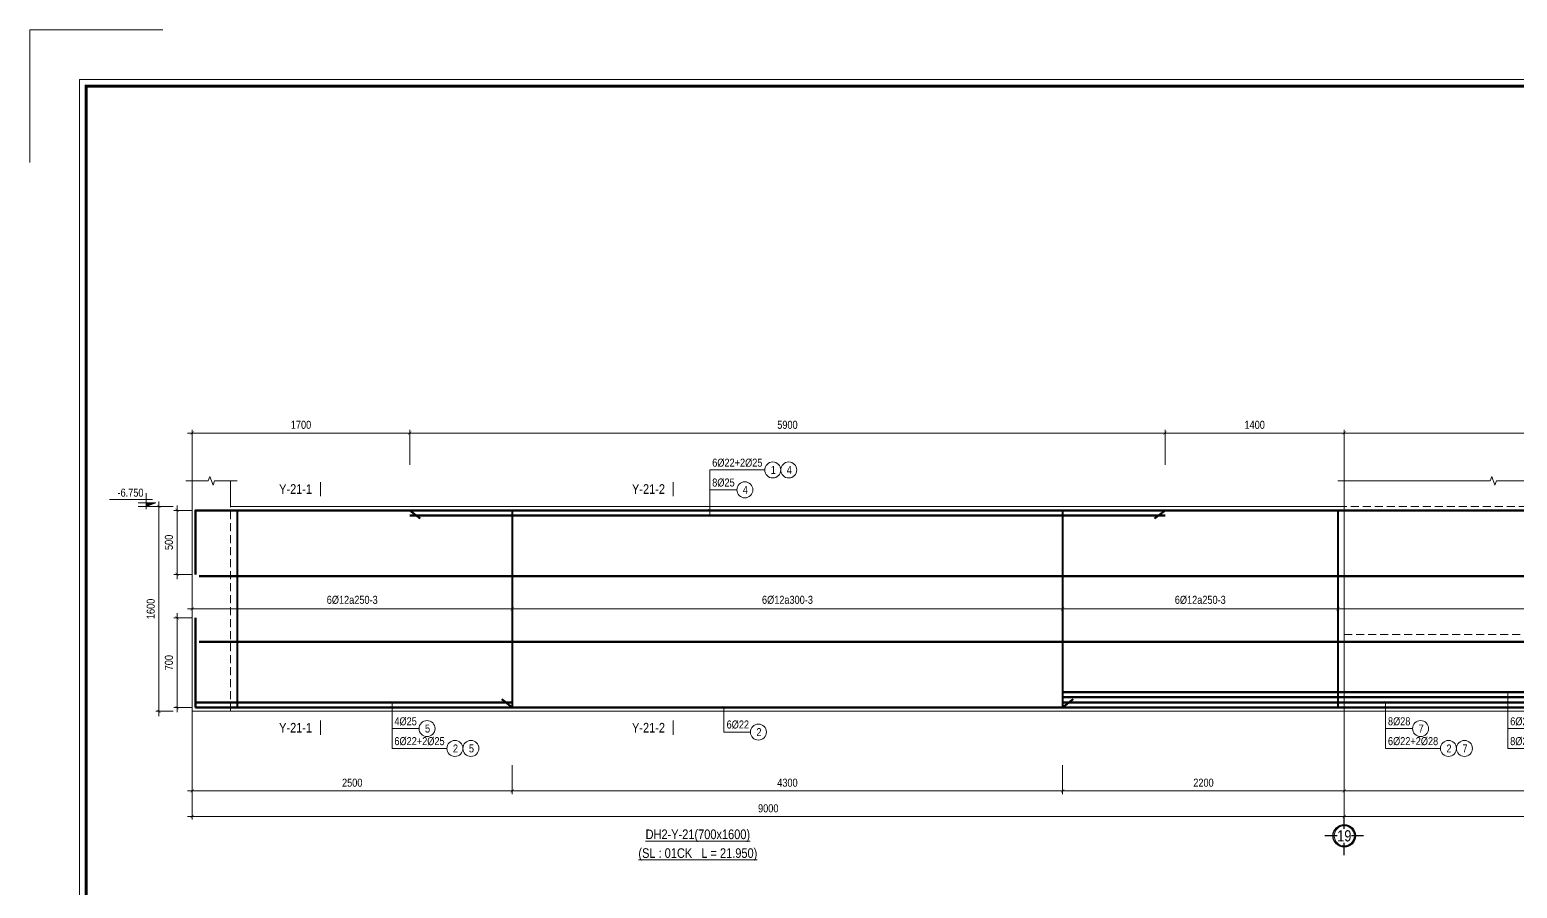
# Model space of a CAD drawing. Header units: millimetres. Extents: x 3014920 to 3563667, y -1638653 to -1356471.
# Drawn here: x 3258429 to 3270049, y -1612382 to -1605675 of the extents above; entities that cross this region are included whole.
import ezdxf
from ezdxf.enums import TextEntityAlignment as Align
from ezdxf.xclip import XClip

# ---------------------------------------------------------------- set-up
doc = ezdxf.new("R2010")
doc.units = ezdxf.units.MM
doc.header["$MEASUREMENT"] = 0
doc.header["$XCLIPFRAME"] = 0
doc.header["$PDMODE"] = 2
for name, pattern in [('6 TANG DIEN HINH 14-15$0$ACAD_ISO10W100', [18, 12, -3, 0, -3]), ('ACAD_ISO04W100', [30, 24, -3, 0, -3]), ('HIDDEN', [0.375, 0.25, -0.125])]:
    doc.linetypes.add(name, pattern=pattern)
doc.layers.get('0').update_dxf_attribs({"lineweight": 9})
doc.layers.get('Defpoints').update_dxf_attribs({"color": 10, "lineweight": 0})
for name, color, linetype, lineweight in [('2', 2, 'Continuous', 20), ('CDAI', 21, 'Continuous', 40), ('CTHEP', 50, 'Continuous', 50), ('DBAO', 90, 'Continuous', 13), ('DGIONG', 130, 'Continuous', 13), ('HATCH', 154, 'Continuous', 9), ('KTH', 154, 'Continuous', 9), ('Net khuat', 8, 'HIDDEN', 13), ('TEXT', 7, 'Continuous', 15), ('TRUC', 251, 'ACAD_ISO04W100', 9)]:
    doc.layers.add(name, color=color, linetype=linetype, lineweight=lineweight)
doc.layers.add('8', color=8, linetype='Continuous')
doc.styles.add('HELVECONDENSE', font='VHELVCN_0.TTF')
doc.styles.add('Star-HelCon', font='VHELVCN_0.TTF')
doc.styles.add('TTP-HelCon', font='VHELVCN_0.TTF')
doc.styles.add('VNI-HELVE-CONDENSE', font='VHELVCN_0.TTF')
doc.dimstyles.new('kc-25', dxfattribs={"dimtxt": 62.5, "dimasz": 20, "dimexe": 20, "dimexo": 50, "dimgap": 25, "dimtad": 3, "dimdec": 0, "dimzin": 0, "dimdsep": 46, "dimtxsty": 'VNI-HELVE-CONDENSE', "dimblk": 'DIM', "dimcen": 2.5, "dimclrd": 256, "dimclre": 154, "dimclrt": 7, "dimaunit": 1, "dimadec": 0, "dimazin": 0, "dimtfac": 1, "dimtdec": 0, "dimtix": 1, "dimtmove": 0, "dimatfit": 3, "dimldrblk": 'DOT', "dimfxl": 1, "dimtolj": 1, "dimtzin": 0, "dimarcsym": 0})
doc.dimstyles.new('TTP-25', dxfattribs={"dimscale": 25, "dimtxt": 2.5, "dimasz": 1, "dimexe": 1, "dimexo": 1, "dimgap": 0.09, "dimtad": 0, "dimdec": 4, "dimrnd": 1, "dimzin": 9, "dimdsep": 46, "dimtxsty": 'TTP-HelCon', "dimblk": 'ARCHTICK', "dimcen": 0.09, "dimdle": 1.5, "dimclrd": 256, "dimclre": 256, "dimclrt": 7, "dimadec": 0, "dimazin": 0, "dimtfac": 1, "dimtdec": 4, "dimtmove": 0, "dimatfit": 3, "dimldrblk": 'ARCHTICK', "dimfxl": 1, "dimtvp": 1, "dimtolj": 1, "dimtzin": 0, "dimarcsym": 0})

# ---------------------------------------------------------------- blocks, each defined once
blk = doc.blocks.new('_ArchTick')
at = {"color": 0, "linetype": 'ByBlock', "const_width": 0.15}
blk.add_lwpolyline([(-0.5, -0.5), (0.5, 0.5)], dxfattribs=at)
blk = doc.blocks.new('*D1676')
at = {"layer": 'Defpoints', "color": 0, "transparency": 16777216}
for p in [(0, -1996), (9000, -1996), (0, -2421)]:
    blk.add_point(p, dxfattribs=at)
at = {"layer": 'KTH', "lineweight": -2, "transparency": 16777216}
for p, q in [((0, -2021), (0, -2446)), ((9000, -2021), (9000, -2446)), ((9037, -2421), (-38, -2421))]:
    blk.add_line(p, q, dxfattribs=at)
at = {"layer": 'KTH', "lineweight": -2, "transparency": 16777216, "xscale": 25, "yscale": 25, "zscale": 25, "rotation": 180}
blk.add_blockref('_ArchTick', (0, -2421), dxfattribs=at)
at = {"layer": 'KTH', "lineweight": -2, "transparency": 16777216, "xscale": 25, "yscale": 25, "zscale": 25}
blk.add_blockref('_ArchTick', (9000, -2421), dxfattribs=at)
at = {"layer": 'KTH', "color": 7, "transparency": 16777216, "insert": (4500, -2358), "char_height": 62.5, "attachment_point": 5, "style": 'TTP-HelCon'}
blk.add_mtext('\\A1;9000', dxfattribs=at)
blk = doc.blocks.new('*D1677')
at = {"layer": 'Defpoints', "color": 0, "transparency": 16777216}
for p in [(1700, 574), (1700, 300), (7600, 300)]:
    blk.add_point(p, dxfattribs=at)
at = {"layer": 'KTH', "lineweight": -2, "transparency": 16777216}
for p, q in [((1700, 325), (1700, 599)), ((7600, 325), (7600, 599)), ((7637, 574), (1662, 574))]:
    blk.add_line(p, q, dxfattribs=at)
at = {"layer": 'KTH', "lineweight": -2, "transparency": 16777216, "xscale": 25, "yscale": 25, "zscale": 25, "rotation": 180}
blk.add_blockref('_ArchTick', (1700, 574), dxfattribs=at)
at = {"layer": 'KTH', "lineweight": -2, "transparency": 16777216, "xscale": 25, "yscale": 25, "zscale": 25}
blk.add_blockref('_ArchTick', (7600, 574), dxfattribs=at)
at = {"layer": 'KTH', "color": 7, "transparency": 16777216, "insert": (4650, 638), "char_height": 62.5, "attachment_point": 5, "style": 'TTP-HelCon'}
blk.add_mtext('\\A1;5900', dxfattribs=at)
blk = doc.blocks.new('*D1678')
at = {"layer": 'Defpoints', "color": 0, "transparency": 16777216}
for p in [(0, 574), (0, 300), (1700, 300)]:
    blk.add_point(p, dxfattribs=at)
at = {"layer": 'KTH', "lineweight": -2, "transparency": 16777216}
for p, q in [((0, 325), (0, 599)), ((1700, 325), (1700, 599)), ((1737, 574), (-38, 574))]:
    blk.add_line(p, q, dxfattribs=at)
at = {"layer": 'KTH', "lineweight": -2, "transparency": 16777216, "xscale": 25, "yscale": 25, "zscale": 25, "rotation": 180}
blk.add_blockref('_ArchTick', (0, 574), dxfattribs=at)
at = {"layer": 'KTH', "lineweight": -2, "transparency": 16777216, "xscale": 25, "yscale": 25, "zscale": 25}
blk.add_blockref('_ArchTick', (1700, 574), dxfattribs=at)
at = {"layer": 'KTH', "color": 7, "transparency": 16777216, "insert": (850, 638), "char_height": 62.5, "attachment_point": 5, "style": 'TTP-HelCon'}
blk.add_mtext('\\A1;1700', dxfattribs=at)
blk = doc.blocks.new('*D1679')
at = {"layer": 'Defpoints', "color": 0, "transparency": 16777216}
for p in [(0, -1996), (2500, -1996), (2500, -2221)]:
    blk.add_point(p, dxfattribs=at)
at = {"layer": 'KTH', "lineweight": -2, "transparency": 16777216}
for p, q in [((0, -2021), (0, -2246)), ((2500, -2021), (2500, -2246)), ((-38, -2221), (2537, -2221))]:
    blk.add_line(p, q, dxfattribs=at)
at = {"layer": 'KTH', "lineweight": -2, "transparency": 16777216, "xscale": 25, "yscale": 25, "zscale": 25, "rotation": 180}
blk.add_blockref('_ArchTick', (0, -2221), dxfattribs=at)
at = {"layer": 'KTH', "lineweight": -2, "transparency": 16777216, "xscale": 25, "yscale": 25, "zscale": 25}
blk.add_blockref('_ArchTick', (2500, -2221), dxfattribs=at)
at = {"layer": 'KTH', "color": 7, "transparency": 16777216, "insert": (1250, -2158), "char_height": 62.5, "attachment_point": 5, "style": 'TTP-HelCon'}
blk.add_mtext('\\A1;2500', dxfattribs=at)
blk = doc.blocks.new('*D1680')
at = {"layer": 'Defpoints', "color": 0, "transparency": 16777216}
for p in [(2500, -1996), (6800, -1996), (6800, -2221)]:
    blk.add_point(p, dxfattribs=at)
at = {"layer": 'KTH', "lineweight": -2, "transparency": 16777216}
for p, q in [((2500, -2021), (2500, -2246)), ((6800, -2021), (6800, -2246)), ((2462, -2221), (6837, -2221))]:
    blk.add_line(p, q, dxfattribs=at)
at = {"layer": 'KTH', "lineweight": -2, "transparency": 16777216, "xscale": 25, "yscale": 25, "zscale": 25, "rotation": 180}
blk.add_blockref('_ArchTick', (2500, -2221), dxfattribs=at)
at = {"layer": 'KTH', "lineweight": -2, "transparency": 16777216, "xscale": 25, "yscale": 25, "zscale": 25}
blk.add_blockref('_ArchTick', (6800, -2221), dxfattribs=at)
at = {"layer": 'KTH', "color": 7, "transparency": 16777216, "insert": (4650, -2158), "char_height": 62.5, "attachment_point": 5, "style": 'TTP-HelCon'}
blk.add_mtext('\\A1;4300', dxfattribs=at)
blk = doc.blocks.new('*D1681')
at = {"layer": 'Defpoints', "color": 0, "transparency": 16777216}
for p in [(0, -603), (2500, -603), (2500, -800)]:
    blk.add_point(p, dxfattribs=at)
at = {"layer": 'KTH', "lineweight": -2, "transparency": 16777216}
for p, q in [((0, -628), (0, -825)), ((2500, -628), (2500, -825)), ((-37, -800), (2537, -800))]:
    blk.add_line(p, q, dxfattribs=at)
at = {"layer": 'KTH', "lineweight": -2, "transparency": 16777216, "xscale": 25, "yscale": 25, "zscale": 25, "rotation": 180}
blk.add_blockref('_ArchTick', (0, -800), dxfattribs=at)
at = {"layer": 'KTH', "lineweight": -2, "transparency": 16777216, "xscale": 25, "yscale": 25, "zscale": 25}
blk.add_blockref('_ArchTick', (2500, -800), dxfattribs=at)
at = {"layer": 'KTH', "color": 7, "transparency": 16777216, "insert": (1250, -730), "char_height": 62.5, "attachment_point": 5, "style": 'TTP-HelCon'}
blk.add_mtext('\\A1;6Þ12a250-3', dxfattribs=at)
blk = doc.blocks.new('*D1682')
at = {"layer": 'Defpoints', "color": 0, "transparency": 16777216}
for p in [(2500, -603), (6800, -603), (6800, -800)]:
    blk.add_point(p, dxfattribs=at)
at = {"layer": 'KTH', "lineweight": -2, "transparency": 16777216}
for p, q in [((2500, -628), (2500, -825)), ((6800, -628), (6800, -825)), ((2462, -800), (6837, -800))]:
    blk.add_line(p, q, dxfattribs=at)
at = {"layer": 'KTH', "lineweight": -2, "transparency": 16777216, "xscale": 25, "yscale": 25, "zscale": 25, "rotation": 180}
blk.add_blockref('_ArchTick', (2500, -800), dxfattribs=at)
at = {"layer": 'KTH', "lineweight": -2, "transparency": 16777216, "xscale": 25, "yscale": 25, "zscale": 25}
blk.add_blockref('_ArchTick', (6800, -800), dxfattribs=at)
at = {"layer": 'KTH', "color": 7, "transparency": 16777216, "insert": (4650, -730), "char_height": 62.5, "attachment_point": 5, "style": 'TTP-HelCon'}
blk.add_mtext('\\A1;6Þ12a300-3', dxfattribs=at)
blk = doc.blocks.new('dau truc')
blk.add_circle((0, 0), 180)
at = {"layer": '8'}
for p, q in [((0, 127), (0, 345)), ((-127, 0), (-345, 0)), ((0, -345), (0, -127)), ((345, 0), (127, 0))]:
    blk.add_line(p, q, dxfattribs=at)
blk.add_circle((0, 0), 200, dxfattribs=at)
at = {"layer": 'TEXT', "style": 'HELVECONDENSE'}
blk.add_attdef('A', text='', height=233, dxfattribs=at).set_placement((0, 0), align=Align.MIDDLE)
blk = doc.blocks.new('DIM')
h = blk.add_hatch(color=1)
h.paths.add_polyline_path([(0.49, 0.29, 1), (0.29, 0.49), (-0.19, 0), (0.19, 0)])
h.paths.add_polyline_path([(0.19, 0), (-0.19, 0), (-0.49, -0.29, 1), (-0.29, -0.49)])
at = {"color": 9}
for p, q in [((-0.19, 0), (-1.5, 0)), ((0.19, 0), (1.5, 0))]:
    blk.add_line(p, q, dxfattribs=at)
at = {"color": 1}
for p, q in [((-0.49, -0.29), (0.29, 0.49)), ((-0.29, -0.49), (0.49, 0.29)), ((-0.19, 0), (0.19, 0))]:
    blk.add_line(p, q, dxfattribs=at)
blk.add_arc((-0.39, -0.39), 0.138, 135, 315, dxfattribs=at)
blk = doc.blocks.new('*D1684')
at = {"layer": 'Defpoints', "color": 0, "transparency": 16777216}
for p in [(-124, 0), (-260, -1600), (-124, -1600)]:
    blk.add_point(p, dxfattribs=at)
at = {"layer": 'KTH', "lineweight": -2, "transparency": 16777216}
for p, q in [((-149, 0), (-285, 0)), ((-260, 38), (-260, -1637)), ((-149, -1600), (-285, -1600))]:
    blk.add_line(p, q, dxfattribs=at)
at = {"layer": 'KTH', "lineweight": -2, "transparency": 16777216, "xscale": 25, "yscale": 25, "zscale": 25}
for p, rotation in [((-260, 0), 90), ((-260, -1600), 270)]:
    blk.add_blockref('_ArchTick', p, dxfattribs=dict(at, rotation=rotation))
at = {"layer": 'KTH', "color": 7, "transparency": 16777216, "insert": (-324, -800), "char_height": 62.5, "attachment_point": 5, "rotation": 90, "style": 'TTP-HelCon'}
blk.add_mtext('\\A1;1600', dxfattribs=at)
blk = doc.blocks.new('CODE')
at = {"layer": 'DBAO'}
for p, q in [((-63, 0), (-138, 30)), ((-138, 30), (0, 30)), ((-138, 0), (0, 0)), ((-113, 55), (224, 55)), ((-63, -20), (-63, 105))]:
    blk.add_line(p, q, dxfattribs=at)
at = {"layer": 'HATCH', "color": 1}
blk.add_solid([(-63, 0), (-138, 30), (-63, 30)], dxfattribs=at)
blk = doc.blocks.new('*D1685')
at = {"layer": 'Defpoints', "color": 0, "transparency": 16777216}
for p in [(6800, -603), (8950, -603), (6800, -800)]:
    blk.add_point(p, dxfattribs=at)
at = {"layer": 'KTH', "lineweight": -2, "transparency": 16777216}
for p, q in [((6800, -628), (6800, -825)), ((8950, -628), (8950, -825)), ((8987, -800), (6762, -800))]:
    blk.add_line(p, q, dxfattribs=at)
at = {"layer": 'KTH', "lineweight": -2, "transparency": 16777216, "xscale": 25, "yscale": 25, "zscale": 25, "rotation": 180}
blk.add_blockref('_ArchTick', (6800, -800), dxfattribs=at)
at = {"layer": 'KTH', "lineweight": -2, "transparency": 16777216, "xscale": 25, "yscale": 25, "zscale": 25}
blk.add_blockref('_ArchTick', (8950, -800), dxfattribs=at)
at = {"layer": 'KTH', "color": 7, "transparency": 16777216, "insert": (7875, -730), "char_height": 62.5, "attachment_point": 5, "style": 'TTP-HelCon'}
blk.add_mtext('\\A1;6Þ12a250-3', dxfattribs=at)
blk = doc.blocks.new('*D1686')
at = {"layer": 'Defpoints', "color": 0, "transparency": 16777216}
for p in [(9000, 574), (7600, 300), (9000, 300)]:
    blk.add_point(p, dxfattribs=at)
at = {"layer": 'KTH', "lineweight": -2, "transparency": 16777216}
for p, q in [((7600, 325), (7600, 599)), ((9000, 325), (9000, 599)), ((7562, 574), (9037, 574))]:
    blk.add_line(p, q, dxfattribs=at)
at = {"layer": 'KTH', "lineweight": -2, "transparency": 16777216, "xscale": 25, "yscale": 25, "zscale": 25, "rotation": 180}
blk.add_blockref('_ArchTick', (7600, 574), dxfattribs=at)
at = {"layer": 'KTH', "lineweight": -2, "transparency": 16777216, "xscale": 25, "yscale": 25, "zscale": 25}
blk.add_blockref('_ArchTick', (9000, 574), dxfattribs=at)
at = {"layer": 'KTH', "color": 7, "transparency": 16777216, "insert": (8300, 638), "char_height": 62.5, "attachment_point": 5, "style": 'TTP-HelCon'}
blk.add_mtext('\\A1;1400', dxfattribs=at)
blk = doc.blocks.new('*D1687')
at = {"layer": 'Defpoints', "color": 0, "transparency": 16777216}
for p in [(13150, 574), (9000, 300), (13150, 300)]:
    blk.add_point(p, dxfattribs=at)
at = {"layer": 'KTH', "lineweight": -2, "transparency": 16777216}
for p, q in [((9000, 325), (9000, 599)), ((13150, 325), (13150, 599)), ((8962, 574), (13187, 574))]:
    blk.add_line(p, q, dxfattribs=at)
at = {"layer": 'KTH', "lineweight": -2, "transparency": 16777216, "xscale": 25, "yscale": 25, "zscale": 25, "rotation": 180}
blk.add_blockref('_ArchTick', (9000, 574), dxfattribs=at)
at = {"layer": 'KTH', "lineweight": -2, "transparency": 16777216, "xscale": 25, "yscale": 25, "zscale": 25}
blk.add_blockref('_ArchTick', (13150, 574), dxfattribs=at)
at = {"layer": 'KTH', "color": 7, "transparency": 16777216, "insert": (11075, 638), "char_height": 62.5, "attachment_point": 5, "style": 'TTP-HelCon'}
blk.add_mtext('\\A1;4150', dxfattribs=at)
blk = doc.blocks.new('*D1691')
at = {"layer": 'Defpoints', "color": 0, "transparency": 16777216}
for p in [(6800, -1996), (9000, -1996), (6800, -2221)]:
    blk.add_point(p, dxfattribs=at)
at = {"layer": 'KTH', "lineweight": -2, "transparency": 16777216}
for p, q in [((6800, -2021), (6800, -2246)), ((9000, -2021), (9000, -2246)), ((9037, -2221), (6762, -2221))]:
    blk.add_line(p, q, dxfattribs=at)
at = {"layer": 'KTH', "lineweight": -2, "transparency": 16777216, "xscale": 25, "yscale": 25, "zscale": 25, "rotation": 180}
blk.add_blockref('_ArchTick', (6800, -2221), dxfattribs=at)
at = {"layer": 'KTH', "lineweight": -2, "transparency": 16777216, "xscale": 25, "yscale": 25, "zscale": 25}
blk.add_blockref('_ArchTick', (9000, -2221), dxfattribs=at)
at = {"layer": 'KTH', "color": 7, "transparency": 16777216, "insert": (7900, -2158), "char_height": 62.5, "attachment_point": 5, "style": 'TTP-HelCon'}
blk.add_mtext('\\A1;2200', dxfattribs=at)
blk = doc.blocks.new('*D1692')
at = {"layer": 'Defpoints', "color": 0, "transparency": 16777216}
for p in [(9000, -1996), (14100, -1996), (14100, -2221)]:
    blk.add_point(p, dxfattribs=at)
at = {"layer": 'KTH', "lineweight": -2, "transparency": 16777216}
for p, q in [((9000, -2021), (9000, -2246)), ((14100, -2021), (14100, -2246)), ((8962, -2221), (14137, -2221))]:
    blk.add_line(p, q, dxfattribs=at)
at = {"layer": 'KTH', "lineweight": -2, "transparency": 16777216, "xscale": 25, "yscale": 25, "zscale": 25, "rotation": 180}
blk.add_blockref('_ArchTick', (9000, -2221), dxfattribs=at)
at = {"layer": 'KTH', "lineweight": -2, "transparency": 16777216, "xscale": 25, "yscale": 25, "zscale": 25}
blk.add_blockref('_ArchTick', (14100, -2221), dxfattribs=at)
at = {"layer": 'KTH', "color": 7, "transparency": 16777216, "insert": (11550, -2158), "char_height": 62.5, "attachment_point": 5, "style": 'TTP-HelCon'}
blk.add_mtext('\\A1;5100', dxfattribs=at)
blk = doc.blocks.new('*D1694')
at = {"layer": 'Defpoints', "color": 0, "transparency": 16777216}
for p in [(9000, -1996), (21250, -1996), (21250, -2421)]:
    blk.add_point(p, dxfattribs=at)
at = {"layer": 'KTH', "lineweight": -2, "transparency": 16777216}
for p, q in [((9000, -2021), (9000, -2446)), ((21250, -2021), (21250, -2446)), ((8962, -2421), (21287, -2421))]:
    blk.add_line(p, q, dxfattribs=at)
at = {"layer": 'KTH', "lineweight": -2, "transparency": 16777216, "xscale": 25, "yscale": 25, "zscale": 25, "rotation": 180}
blk.add_blockref('_ArchTick', (9000, -2421), dxfattribs=at)
at = {"layer": 'KTH', "lineweight": -2, "transparency": 16777216, "xscale": 25, "yscale": 25, "zscale": 25}
blk.add_blockref('_ArchTick', (21250, -2421), dxfattribs=at)
at = {"layer": 'KTH', "color": 7, "transparency": 16777216, "insert": (15125, -2358), "char_height": 62.5, "attachment_point": 5, "style": 'TTP-HelCon'}
blk.add_mtext('\\A1;12250', dxfattribs=at)
blk = doc.blocks.new('MC')
at = {"layer": 'CTHEP', "const_width": 10, "elevation": 0}
blk.add_lwpolyline([(36, 150), (36, 0)], dxfattribs=at)
at = {"layer": 'TEXT', "style": 'TTP-HelCon'}
blk.add_attdef('A', text='', height=100, dxfattribs=at).set_placement((-50, 26), align=Align.RIGHT)
blk = doc.blocks.new('*D1695')
at = {"layer": 'Defpoints', "color": 0, "transparency": 16777216}
for p in [(8950, -628), (14100, -603), (8950, -800)]:
    blk.add_point(p, dxfattribs=at)
at = {"layer": 'KTH', "lineweight": -2, "transparency": 16777216}
for p, q in [((8950, -653), (8950, -825)), ((14100, -628), (14100, -825)), ((14137, -800), (8912, -800))]:
    blk.add_line(p, q, dxfattribs=at)
at = {"layer": 'KTH', "lineweight": -2, "transparency": 16777216, "xscale": 25, "yscale": 25, "zscale": 25, "rotation": 180}
blk.add_blockref('_ArchTick', (8950, -800), dxfattribs=at)
at = {"layer": 'KTH', "lineweight": -2, "transparency": 16777216, "xscale": 25, "yscale": 25, "zscale": 25}
blk.add_blockref('_ArchTick', (14100, -800), dxfattribs=at)
at = {"layer": 'KTH', "color": 7, "transparency": 16777216, "insert": (11525, -730), "char_height": 62.5, "attachment_point": 5, "style": 'TTP-HelCon'}
blk.add_mtext('\\A1;6Þ12a250-3', dxfattribs=at)
blk = doc.blocks.new('*D1700')
at = {"layer": 'Defpoints', "color": 0, "transparency": 16777216}
for p in [(25, -30), (-118, -530), (25, -530)]:
    blk.add_point(p, dxfattribs=at)
at = {"layer": 'KTH', "lineweight": -2, "transparency": 16777216}
for p, q in [((-118, 8), (-118, -567)), ((0, -30), (-143, -30)), ((0, -530), (-143, -530))]:
    blk.add_line(p, q, dxfattribs=at)
at = {"layer": 'KTH', "lineweight": -2, "transparency": 16777216, "xscale": 25, "yscale": 25, "zscale": 25}
for p, rotation in [((-118, -30), 90), ((-118, -530), 270)]:
    blk.add_blockref('_ArchTick', p, dxfattribs=dict(at, rotation=rotation))
at = {"layer": 'KTH', "color": 7, "transparency": 16777216, "insert": (-182, -280), "char_height": 62.5, "attachment_point": 5, "rotation": 90, "style": 'TTP-HelCon'}
blk.add_mtext('\\A1;500', dxfattribs=at)
blk = doc.blocks.new('*D1701')
at = {"layer": 'Defpoints', "color": 0, "transparency": 16777216}
for p in [(25, -870), (-118, -1570), (25, -1570)]:
    blk.add_point(p, dxfattribs=at)
at = {"layer": 'KTH', "lineweight": -2, "transparency": 16777216}
for p, q in [((0, -870), (-143, -870)), ((-118, -832), (-118, -1607)), ((0, -1570), (-143, -1570))]:
    blk.add_line(p, q, dxfattribs=at)
at = {"layer": 'KTH', "lineweight": -2, "transparency": 16777216, "xscale": 25, "yscale": 25, "zscale": 25}
for p, rotation in [((-118, -870), 90), ((-118, -1570), 270)]:
    blk.add_blockref('_ArchTick', p, dxfattribs=dict(at, rotation=rotation))
at = {"layer": 'KTH', "color": 7, "transparency": 16777216, "insert": (-182, -1220), "char_height": 62.5, "attachment_point": 5, "rotation": 90, "style": 'TTP-HelCon'}
blk.add_mtext('\\A1;700', dxfattribs=at)
blk = doc.blocks.new('2Y-39')
at = {"layer": 'CTHEP'}
for p, q in [((73731.99983, -515), (49133.01281, -515)), ((73731.99983, -1000), (49133.01281, -1000)), ((73731.99983, -1485), (49133.01281, -1485)), ((49045.7992, -1970), (73770.00002, -1970))]:
    blk.add_line(p, q, dxfattribs=at)
blk.add_lwpolyline([(49045.7992, -534.65692), (49045.7992, -30), (73770.00002, -30), (73770.00002, -530.00001)], dxfattribs=at)
at = {"layer": 'DBAO', "linetype": 'Continuous'}
for p, q in [((49000.00001, -2000), (73799.99996, -2000)), ((49000.00001, -2100), (73799.99996, -2100))]:
    blk.add_line(p, q, dxfattribs=at)
blk = doc.blocks.new('CHG_XX_Khung ten')
blk.add_lwpolyline([(15, 579), (826, 579), (826, 15), (15, 15)], close=True)
at = {"color": 4, "linetype": 'Continuous', "const_width": 1}
blk.add_lwpolyline([(17, 577), (824, 577), (824, 17), (17, 17)], close=True, dxfattribs=at)
at = {"layer": 'Defpoints', "color": 1, "ltscale": 2}
blk.add_lwpolyline([(40.06, 594), (0, 594), (0, 554)], dxfattribs=at)
blk = doc.blocks.new('2Y-21')
at = {"layer": 'CDAI'}
for points in [[(349.9925, -30), (349.9925, -1570)], [(2499.9925, -30), (2499.9925, -1570)], [(6799.99434, -30), (6799.99434, -1570)], [(8949.99434, -30), (8949.99434, -1570)]]:
    blk.add_lwpolyline(points, dxfattribs=at)
at = {"layer": 'CTHEP'}
for p, q in [((1781.41839, -94.5255), (1699.9925, -30)), ((7518.56845, -94.5255), (7599.99434, -30)), ((21849.36684, -543.33333), (54.54176, -543.33334)), ((24.54176, -1570), (24.54176, -870)), ((21831.55993, -1056.66667), (54.54176, -1056.66667)), ((2418.56661, -1505.4745), (2499.9925, -1570)), ((6881.42023, -1505.4745), (6799.99434, -1570)), ((24.54176, -1570), (21919.99456, -1570))]:
    blk.add_line(p, q, dxfattribs=at)
for points in [[(24.54176, -530), (24.54176, -30), (21919.99456, -30), (21919.99456, -530)], [(1699.9925, -70), (7599.99434, -70)], [(6799.99434, -1450), (14099.99358, -1450)], [(6799.99434, -1490), (14099.99358, -1490)], [(2499.9925, -1530), (24.54176, -1530)], [(6799.99434, -1530), (14099.99358, -1530)]]:
    blk.add_lwpolyline(points, dxfattribs=at)
at = {"layer": 'DBAO', "linetype": 'Continuous'}
for p, q in [((0, 200), (0, 0)), ((300, 200), (300, 0)), ((8999.99456, 200), (8999.99456, 0)), ((300, 0), (8999.99434, 0))]:
    blk.add_line(p, q, dxfattribs=at)
at = {"layer": 'DBAO', "linetype": 'Continuous', "flags": 128}
for points in [[(0, 0), (0, -1600)], [(21949.99456, 0), (21949.99456, -1600), (0, -1600)]]:
    blk.add_lwpolyline(points, dxfattribs=at)
at = {"layer": 'DGIONG', "linetype": 'Continuous', "flags": 128}
for points in [[(350, 200), (175, 200), (162.5, 165.65653), (137.5, 234.34347), (125, 200), (-50, 200)], [(11600, 200), (10189.57517, 200), (10177.07517, 165.65653), (10152.07517, 234.34347), (10139.57517, 200), (8949.99456, 200)]]:
    blk.add_lwpolyline(points, dxfattribs=at)
at = {"layer": 'DGIONG'}
for centre in [(4535.13979, 285.24833), (4660.13979, 285.24833), (4317.25029, 130.26733), (1834.3366, -1734.94284), (4423.25761, -1762.04426), (9596.18732, -1734.94284), (2052.2261, -1889.92384), (2177.2261, -1889.92384), (9814.07682, -1889.92384), (9939.07682, -1889.92384)]:
    blk.add_circle(centre, 62.5, dxfattribs=at)
at = {"layer": 'Net khuat', "ltscale": 250}
for p, q in [((299.9925, 0), (300, 0)), ((299.9925, -1600), (299.9925, 0)), ((11550, 0), (8999.99434, 0)), ((299.9925, -550), (8999.99434, -550)), ((8999.99434, -550), (8999.99434, -1000)), ((8999.99434, -1000), (11549.99759, -1000))]:
    blk.add_line(p, q, dxfattribs=at)
at = {"layer": 'TRUC', "linetype": '6 TANG DIEN HINH 14-15$0$ACAD_ISO10W100', "ltscale": 1250}
for points in [[(8999.99434, 581.80316), (8999.99434, -2258.64143)], [(0, 560.5), (0, -2089)]]:
    blk.add_lwpolyline(points, dxfattribs=at)
at = {"xscale": 0.75, "yscale": 0.75, "zscale": 0.75}
for p, values in [((974.04908, 79.50624), {'A': 'Y-21-1'}), ((3730.89147, 79.50624), {'A': 'Y-21-2'})]:
    blk.add_blockref('MC', p, dxfattribs=at).add_auto_attribs(values)
ref = blk.add_blockref('MC', (974.04908, -1671.55805), dxfattribs=dict(xscale=-0.75, yscale=0.75, zscale=0.75, rotation=180))
ref.add_attrib('A', 'Y-21-1', dxfattribs={"layer": 'TEXT', "height": 75, "style": 'TTP-HelCon'}).set_placement((936.54908, -1765.68848), align=Align.RIGHT)
ref = blk.add_blockref('MC', (3730.89147, -1671.55805), dxfattribs=dict(xscale=-0.75, yscale=0.75, zscale=0.75, rotation=180))
ref.add_attrib('A', 'Y-21-2', dxfattribs={"layer": 'TEXT', "height": 75, "style": 'TTP-HelCon'}).set_placement((3693.39147, -1765.68848), align=Align.RIGHT)
at = {"layer": '2', "ltscale": 300}
ref = blk.add_blockref('dau truc', (8999.99434, -2572.28804), dxfattribs=dict(at, xscale=0.436713129747659, yscale=0.436713129747659, zscale=0.436713129747659))
ref.add_attrib('A', '19', dxfattribs={"layer": 'TEXT', "height": 87.5, "style": 'HELVECONDENSE'}).set_placement((8999.99434, -2572.28804), align=Align.MIDDLE)
at = {"layer": 'KTH', "linetype": 'Continuous', "xscale": -1}
blk.add_blockref('CODE', (-422.93806, 0), dxfattribs=at)
at = {"layer": 'TEXT', "style": 'TTP-HelCon'}
for s, p in [('6Þ22+2Þ25', (4062.33192, 311.10128, 0)), ('8Þ25', (4062.33192, 156.12028, 0)), ('4Þ25', (1579.41822, -1709.08989, 0)), ('6Þ22', (4174.76938, -1734.1472, 0)), ('8Þ28', (9341.26894, -1709.08989, 0)), ('6Þ28', (10296.11603, -1709.08989, 0)), ('6Þ22+2Þ25', (1579.41822, -1864.07089, 0)), ('6Þ22+2Þ28', (9341.26894, -1864.07089, 0)), ('8Þ28', (10296.11594, -1864.07089, 0))]:
    blk.add_text(s, height=62.5, dxfattribs=at).set_placement(p)
at = {"layer": 'TEXT', "style": 'Star-HelCon'}
for s, p in [('1', (4539.30646, 285.24833)), ('4', (4664.30646, 285.24833)), ('4', (4321.41696, 130.26733)), ('5', (1838.50327, -1734.94284)), ('2', (4427.42428, -1762.04426)), ('7', (9600.35398, -1734.94284)), ('2', (2056.39277, -1889.92384)), ('5', (2181.39277, -1889.92384)), ('2', (9818.24348, -1889.92384)), ('7', (9943.24348, -1889.92384))]:
    blk.add_text(s, height=62.5, dxfattribs=at).set_placement(p, align=Align.MIDDLE)
at = {"layer": 'TEXT', "style": 'TTP-HelCon'}
blk.add_text('-6.750', height=62.5, dxfattribs=at).set_placement((-380.67139, 76.99499), align=Align.RIGHT)
for s, p in [('%%UDH2-Y-21(700x1600)', (3949.99554, -2598.1135)), ('%%U(SL : 01CK   L = 21.950)', (3949.99554, -2745.0081))]:
    blk.add_text(s, height=75, dxfattribs=at).set_placement(p, align=Align.CENTER)
at = {"layer": 'KTH'}
for base, p1, p2, picture, middle in [((0, 574.00461), (1699.9925, 300), (0, 300), '*D1678', (849.99625, 637.83794)), ((1699.9925, 574.00461), (7599.99434, 300), (1699.9925, 300), '*D1677', (4649.99342, 637.83794)), ((0, -2421.4235), (8999.99434, -1996.46776), (0, -1996.46776), '*D1676', (4499.99717, -2357.59017)), ((2499.9925, -2221.46776), (0, -1996.46776), (2499.9925, -1996.46776), '*D1679', (1249.99625, -2157.63443)), ((6799.99434, -2221.46776), (2499.9925, -1996.46776), (6799.99434, -1996.46776), '*D1680', (4649.99342, -2157.63443)), ((14099.99358, -2221.46776), (8999.99434, -1996.46776), (14099.99358, -1996.46776), '*D1692', (11549.99396, -2157.63443))]:
    dim = blk.add_linear_dim(base=base, p1=p1, p2=p2, dimstyle='TTP-25', override={"dimtmove": 1}, dxfattribs=at)
    dim.commit()
    dim.dimension.update_dxf_attribs({"geometry": picture, "text_midpoint": middle})
for base, p1, p2, angle, picture, middle in [((8999.99434, 574.00461), (7599.99434, 300), (8999.99434, 300), 180, '*D1686', (8299.99434, 637.83794)), ((13149.99358, 574.00461), (8999.99434, 300), (13149.99358, 300), 180, '*D1687', (11074.99396, 637.83794)), ((-260.43806, -1600), (-124.43806, 0), (-124.43806, -1600), 90, '*D1684', (-324.27139, -800)), ((-118.00924, -530), (24.54176, -30), (24.54176, -530), 90, '*D1700', (-181.84257, -280)), ((-118.00924, -1570), (24.54176, -870), (24.54176, -1570), 90, '*D1701', (-181.84257, -1220)), ((6799.99434, -2221.46776), (8999.99434, -1996.46776), (6799.99434, -1996.46776), 180, '*D1691', (7899.99434, -2157.63443)), ((21249.99456, -2421.4235), (8999.99434, -1996.46776), (21249.99456, -1996.46776), 180, '*D1694', (15124.99445, -2357.59017))]:
    dim = blk.add_linear_dim(base=base, p1=p1, p2=p2, angle=angle, dimstyle='TTP-25', override={"dimtmove": 1}, dxfattribs=at)
    dim.commit()
    dim.dimension.update_dxf_attribs({"geometry": picture, "text_midpoint": middle})
for base, p1, p2, text, picture, middle in [((2499.9925, -800), (0, -602.86333), (2499.9925, -602.86333), '6Þ12a250-3', '*D1681', (1249.99625, -730.08334)), ((6799.99434, -800), (2499.9925, -602.86333), (6799.99434, -602.86333), '6Þ12a300-3', '*D1682', (4649.99342, -730.08334))]:
    dim = blk.add_linear_dim(base=base, p1=p1, p2=p2, text=text, dimstyle='TTP-25', override={"dimtmove": 1}, dxfattribs=at)
    dim.commit()
    dim.dimension.update_dxf_attribs({"geometry": picture, "text_midpoint": middle})
for base, p1, p2, picture, middle in [((6799.99434, -800), (8949.99434, -602.86333), (6799.99434, -602.86333), '*D1685', (7874.99434, -730.08334)), ((8949.99434, -800), (14099.99358, -602.86333), (8949.99434, -627.86333), '*D1695', (11524.99396, -730.08334))]:
    dim = blk.add_linear_dim(base=base, p1=p1, p2=p2, angle=180, text='6Þ12a250-3', dimstyle='TTP-25', override={"dimtmove": 1}, dxfattribs=at)
    dim.commit()
    dim.dimension.update_dxf_attribs({"geometry": picture, "text_midpoint": middle})
at = {"layer": 'DGIONG'}
for points in [[(4043.82015, -30), (4043.81988, 285.24833), (4472.63979, 285.24833)], [(4043.82015, -70), (4043.81988, 130.26733), (4254.75029, 130.26733)], [(10277.60422, -1490), (10277.60391, -1889.92384), (10488.53432, -1889.92384)], [(10277.60426, -1450), (10277.604, -1734.94284), (10488.53441, -1734.94284)], [(1560.90655, -1530), (1560.90619, -1734.94284), (1771.8366, -1734.94284)], [(1560.90651, -1570), (1560.90619, -1889.92384), (1989.7261, -1889.92384)], [(4151.75761, -1570), (4151.75735, -1762.04426), (4360.75761, -1762.04426)], [(9322.75727, -1530), (9322.75691, -1734.94284), (9533.68732, -1734.94284)], [(9322.75722, -1570), (9322.75691, -1889.92384), (9751.57682, -1889.92384)]]:
    blk.add_leader(points, dimstyle='kc-25', override={"dimtad": 0, "dimldrblk": 'ArchTick', "dimfxl": 100, "dimarcsym": 1}, dxfattribs=at)

msp = doc.modelspace()

# ---------------------------------------------------------------- block references
at = {"layer": 'DBAO'}
ref = msp.add_blockref('2Y-21', (3259698.00283, -1609399.54541), dxfattribs=at)
XClip(ref).set_block_clipping_path([(-1181.95406882, -3674.8796525861), (14998.7178660999, 1083.7706397569)])
at = {"layer": 'DGIONG', "color": 5}
ref = msp.add_blockref('2Y-39', (3189345.76899, -1606740.85532), dxfattribs=at)
XClip(ref).set_block_clipping_path([(47931.9553340068, -3291.1532121778), (64211.3011724479, 2178.5870082371)])

# ---------------------------------------------------------------- next in the draw order: block references
at = {"color": 5, "xscale": 25.92478421704392, "yscale": 25.92478421704392, "zscale": 25.92478421704392}
msp.add_blockref('CHG_XX_Khung ten', (3258428.80614, -1621074.38806), dxfattribs=at)

doc.saveas('drawing.dxf')
